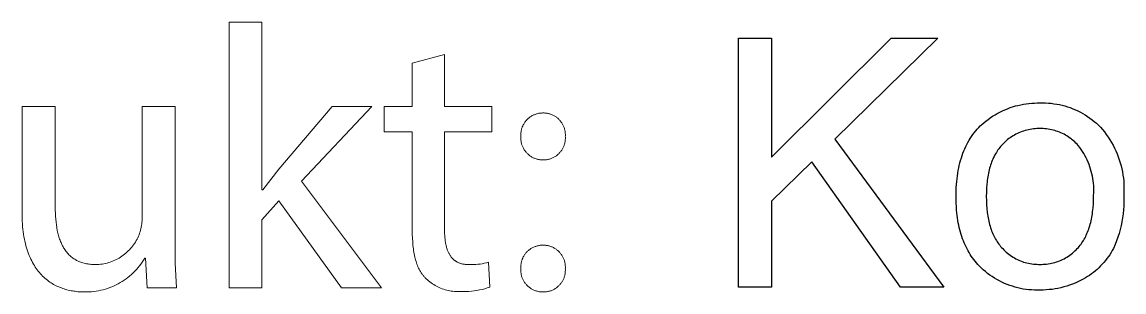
# Model space of a CAD drawing. Header units: millimetres. Extents: x -582 to 3448, y -204 to 2611.
# Drawn here: x 2042.3 to 2160.9, y -27.3 to 1.8 of the extents above; entities that cross this region are included whole.
import ezdxf

# ---------------------------------------------------------------- set-up
doc = ezdxf.new("R2010")
doc.units = ezdxf.units.MM
doc.header["$MEASUREMENT"] = 0
doc.layers.add('Domyslna', color=7, linetype='Continuous', true_color=0x000000)
doc.layers.add('Domyślny', color=7, linetype='Continuous', true_color=0x000000)

msp = doc.modelspace()

# ---------------------------------------------------------------- linework, layer by layer
at = {"layer": 'Domyslna'}
for p, q in [((2119.44, -26.79), (2119.44, 0.05)), ((2119.44, 0.05), (2123.02, 0.05)), ((2123.02, 0.05), (2123.02, -12.8)), ((2123.02, -12.8), (2135.87, 0.05)), ((2140.91, 0.05), (2129.82, -10.84)), ((2135.87, 0.05), (2140.91, 0.05)), ((2149.83, -7.13), (2150.12, -7.07)), ((2150.12, -7.07), (2150.41, -7.03)), ((2150.41, -7.03), (2150.71, -6.99)), ((2150.71, -6.99), (2151.01, -6.96)), ((2151.01, -6.96), (2151.31, -6.95)), ((2151.31, -6.95), (2151.61, -6.94)), ((2151.61, -6.94), (2151.91, -6.94)), ((2151.91, -6.94), (2152.21, -6.94)), ((2152.21, -6.94), (2152.51, -6.94)), ((2152.51, -6.94), (2152.81, -6.96)), ((2152.81, -6.96), (2153.11, -6.98)), ((2153.11, -6.98), (2153.4, -7.02)), ((2153.4, -7.02), (2153.7, -7.07)), ((2153.7, -7.07), (2153.99, -7.12)), ((2146.8, -8.37), (2147.06, -8.21)), ((2147.06, -8.21), (2147.31, -8.07)), ((2147.31, -8.07), (2147.58, -7.92)), ((2147.58, -7.92), (2147.85, -7.79)), ((2147.85, -7.79), (2148.12, -7.67)), ((2148.12, -7.67), (2148.4, -7.56)), ((2148.4, -7.56), (2148.68, -7.45)), ((2148.68, -7.45), (2148.96, -7.36)), ((2148.96, -7.36), (2149.25, -7.27)), ((2149.25, -7.27), (2149.53, -7.2)), ((2149.53, -7.2), (2149.83, -7.13)), ((2153.99, -7.12), (2154.29, -7.19)), ((2154.29, -7.19), (2154.58, -7.27)), ((2154.58, -7.27), (2154.86, -7.35)), ((2154.86, -7.35), (2155.15, -7.45)), ((2155.15, -7.45), (2155.43, -7.56)), ((2155.43, -7.56), (2155.71, -7.68)), ((2155.71, -7.68), (2155.98, -7.8)), ((2155.98, -7.8), (2156.25, -7.94)), ((2156.25, -7.94), (2156.51, -8.08)), ((2156.51, -8.08), (2156.77, -8.24)), ((2156.77, -8.24), (2157.02, -8.4)), ((2145.31, -9.6), (2145.48, -9.42)), ((2145.48, -9.42), (2145.66, -9.25)), ((2145.66, -9.25), (2145.84, -9.09)), ((2145.84, -9.09), (2146.07, -8.9)), ((2146.07, -8.9), (2146.31, -8.71)), ((2146.31, -8.71), (2146.55, -8.54)), ((2146.55, -8.54), (2146.8, -8.37)), ((2157.02, -8.4), (2157.27, -8.57)), ((2157.27, -8.57), (2157.51, -8.75)), ((2157.51, -8.75), (2157.74, -8.94)), ((2157.74, -8.94), (2157.97, -9.13)), ((2157.97, -9.13), (2158.19, -9.34)), ((2158.19, -9.34), (2158.4, -9.55)), ((2144.4, -10.76), (2144.54, -10.55)), ((2144.54, -10.55), (2144.68, -10.35)), ((2144.68, -10.35), (2144.83, -10.15)), ((2144.83, -10.15), (2144.99, -9.96)), ((2144.99, -9.96), (2145.15, -9.78)), ((2145.15, -9.78), (2145.31, -9.6)), ((2148.85, -10.59), (2148.7, -10.69)), ((2149, -10.49), (2148.85, -10.59)), ((2149.15, -10.4), (2149, -10.49)), ((2149.31, -10.31), (2149.15, -10.4)), ((2149.47, -10.23), (2149.31, -10.31)), ((2149.63, -10.16), (2149.47, -10.23)), ((2149.8, -10.09), (2149.63, -10.16)), ((2149.97, -10.02), (2149.8, -10.09)), ((2150.14, -9.97), (2149.97, -10.02)), ((2150.31, -9.91), (2150.14, -9.97)), ((2150.48, -9.87), (2150.31, -9.91)), ((2150.66, -9.83), (2150.48, -9.87)), ((2150.83, -9.79), (2150.66, -9.83)), ((2151.01, -9.76), (2150.83, -9.79)), ((2151.19, -9.74), (2151.01, -9.76)), ((2151.37, -9.72), (2151.19, -9.74)), ((2151.55, -9.71), (2151.37, -9.72)), ((2151.73, -9.71), (2151.55, -9.71)), ((2151.91, -9.71), (2151.73, -9.71)), ((2152.08, -9.71), (2151.91, -9.71)), ((2152.26, -9.71), (2152.08, -9.71)), ((2152.44, -9.72), (2152.26, -9.71)), ((2152.62, -9.74), (2152.44, -9.72)), ((2152.8, -9.77), (2152.62, -9.74)), ((2152.97, -9.8), (2152.8, -9.77)), ((2153.15, -9.83), (2152.97, -9.8)), ((2153.32, -9.87), (2153.15, -9.83)), ((2153.49, -9.92), (2153.32, -9.87)), ((2153.66, -9.97), (2153.49, -9.92)), ((2153.83, -10.03), (2153.66, -9.97)), ((2154, -10.1), (2153.83, -10.03)), ((2154.16, -10.16), (2154, -10.1)), ((2154.33, -10.24), (2154.16, -10.16)), ((2154.49, -10.32), (2154.33, -10.24)), ((2154.64, -10.41), (2154.49, -10.32)), ((2154.8, -10.5), (2154.64, -10.41)), ((2154.95, -10.59), (2154.8, -10.5)), ((2155.09, -10.7), (2154.95, -10.59)), ((2158.4, -9.55), (2158.62, -9.81)), ((2158.62, -9.81), (2158.84, -10.07)), ((2158.84, -10.07), (2159.04, -10.34)), ((2159.04, -10.34), (2159.24, -10.62)), ((2159.24, -10.62), (2159.43, -10.91)), ((2129.82, -10.84), (2141.57, -26.79)), ((2143.81, -11.88), (2143.92, -11.64)), ((2143.92, -11.64), (2144.03, -11.41)), ((2144.03, -11.41), (2144.15, -11.19)), ((2144.15, -11.19), (2144.27, -10.97)), ((2144.27, -10.97), (2144.4, -10.76)), ((2147.57, -11.76), (2147.47, -11.88)), ((2147.66, -11.64), (2147.57, -11.76)), ((2147.76, -11.53), (2147.66, -11.64)), ((2147.89, -11.39), (2147.76, -11.53)), ((2148.01, -11.26), (2147.89, -11.39)), ((2148.14, -11.14), (2148.01, -11.26)), ((2148.27, -11.02), (2148.14, -11.14)), ((2148.41, -10.9), (2148.27, -11.02)), ((2148.55, -10.79), (2148.41, -10.9)), ((2148.7, -10.69), (2148.55, -10.79)), ((2155.24, -10.8), (2155.09, -10.7)), ((2155.38, -10.91), (2155.24, -10.8)), ((2155.51, -11.03), (2155.38, -10.91)), ((2155.65, -11.15), (2155.51, -11.03)), ((2155.77, -11.27), (2155.65, -11.15)), ((2155.9, -11.4), (2155.77, -11.27)), ((2156.02, -11.53), (2155.9, -11.4)), ((2156.18, -11.74), (2156.02, -11.53)), ((2156.33, -11.96), (2156.18, -11.74)), ((2159.43, -10.91), (2159.6, -11.2)), ((2159.6, -11.2), (2159.77, -11.5)), ((2159.77, -11.5), (2159.92, -11.8)), ((2159.92, -11.8), (2160.07, -12.11)), ((2143.36, -13.13), (2143.44, -12.87)), ((2143.44, -12.87), (2143.52, -12.61)), ((2143.52, -12.61), (2143.61, -12.36)), ((2143.61, -12.36), (2143.71, -12.12)), ((2143.71, -12.12), (2143.81, -11.88)), ((2146.83, -13), (2146.76, -13.15)), ((2146.9, -12.84), (2146.83, -13)), ((2146.97, -12.7), (2146.9, -12.84)), ((2147.05, -12.55), (2146.97, -12.7)), ((2147.12, -12.41), (2147.05, -12.55)), ((2147.21, -12.27), (2147.12, -12.41)), ((2147.29, -12.14), (2147.21, -12.27)), ((2147.38, -12.01), (2147.29, -12.14)), ((2147.47, -11.88), (2147.38, -12.01)), ((2156.47, -12.17), (2156.33, -11.96)), ((2156.61, -12.4), (2156.47, -12.17)), ((2156.74, -12.62), (2156.61, -12.4)), ((2156.86, -12.86), (2156.74, -12.62)), ((2156.97, -13.09), (2156.86, -12.86)), ((2160.07, -12.11), (2160.2, -12.42)), ((2160.2, -12.42), (2160.33, -12.74)), ((2160.33, -12.74), (2160.44, -13.06)), ((2127.34, -13.28), (2123.02, -17.52)), ((2136.89, -26.79), (2127.34, -13.28)), ((2143.05, -14.52), (2143.1, -14.23)), ((2143.1, -14.23), (2143.16, -13.95)), ((2143.16, -13.95), (2143.22, -13.67)), ((2143.22, -13.67), (2143.29, -13.4)), ((2143.29, -13.4), (2143.36, -13.13)), ((2146.44, -14.16), (2146.39, -14.34)), ((2146.48, -13.98), (2146.44, -14.16)), ((2146.53, -13.81), (2146.48, -13.98)), ((2146.58, -13.64), (2146.53, -13.81)), ((2146.64, -13.47), (2146.58, -13.64)), ((2146.7, -13.31), (2146.64, -13.47)), ((2146.76, -13.15), (2146.7, -13.31)), ((2157.08, -13.33), (2156.97, -13.09)), ((2157.18, -13.57), (2157.08, -13.33)), ((2157.27, -13.82), (2157.18, -13.57)), ((2157.35, -14.07), (2157.27, -13.82)), ((2157.42, -14.32), (2157.35, -14.07)), ((2160.44, -13.06), (2160.54, -13.39)), ((2160.54, -13.39), (2160.63, -13.72)), ((2160.63, -13.72), (2160.71, -14.05)), ((2160.71, -14.05), (2160.78, -14.38)), ((2142.94, -15.42), (2142.97, -15.12)), ((2142.97, -15.12), (2143.01, -14.82)), ((2143.01, -14.82), (2143.05, -14.52)), ((2146.22, -15.3), (2146.2, -15.5)), ((2146.25, -15.1), (2146.22, -15.3)), ((2146.28, -14.9), (2146.25, -15.1)), ((2146.31, -14.71), (2146.28, -14.9)), ((2146.35, -14.52), (2146.31, -14.71)), ((2146.39, -14.34), (2146.35, -14.52)), ((2157.48, -14.57), (2157.42, -14.32)), ((2157.54, -14.83), (2157.48, -14.57)), ((2157.59, -15.09), (2157.54, -14.83)), ((2157.63, -15.34), (2157.59, -15.09)), ((2157.66, -15.6), (2157.63, -15.34)), ((2160.78, -14.38), (2160.83, -14.72)), ((2160.83, -14.72), (2160.88, -15.06)), ((2160.88, -15.06), (2160.91, -15.39)), ((2160.91, -15.39), (2160.93, -15.73)), ((2142.87, -16.7), (2142.88, -16.37)), ((2142.88, -16.37), (2142.89, -16.05)), ((2142.89, -16.05), (2142.91, -15.73)), ((2142.91, -15.73), (2142.94, -15.42)), ((2146.13, -16.57), (2146.12, -17.02)), ((2146.15, -16.13), (2146.13, -16.57)), ((2146.18, -15.71), (2146.15, -16.13)), ((2146.2, -15.5), (2146.18, -15.71)), ((2157.68, -15.87), (2157.66, -15.6)), ((2157.69, -16.13), (2157.68, -15.87)), ((2157.69, -16.39), (2157.69, -16.13)), ((2157.69, -16.65), (2157.69, -16.39)), ((2160.94, -16.42), (2160.92, -16.76)), ((2160.93, -15.73), (2160.94, -16.07)), ((2160.94, -16.07), (2160.94, -16.42)), ((2123.02, -17.52), (2123.02, -26.79)), ((2142.87, -17.03), (2142.87, -16.7)), ((2142.88, -17.63), (2142.87, -17.03)), ((2142.91, -18.21), (2142.88, -17.63)), ((2146.12, -17.02), (2146.13, -17.47)), ((2146.13, -17.47), (2146.15, -17.91)), ((2157.65, -17.82), (2157.66, -17.37)), ((2157.66, -17.37), (2157.67, -16.91)), ((2157.67, -16.91), (2157.69, -16.65)), ((2160.92, -16.76), (2160.94, -17.19)), ((2160.94, -17.62), (2160.92, -18.05)), ((2160.94, -17.19), (2160.94, -17.62)), ((2142.93, -18.5), (2142.91, -18.21)), ((2142.95, -18.78), (2142.93, -18.5)), ((2142.99, -19.06), (2142.95, -18.78)), ((2146.15, -17.91), (2146.18, -18.33)), ((2146.18, -18.33), (2146.22, -18.74)), ((2146.22, -18.74), (2146.25, -18.94)), ((2146.25, -18.94), (2146.28, -19.13)), ((2157.51, -19.08), (2157.54, -18.88)), ((2157.54, -18.88), (2157.57, -18.67)), ((2157.57, -18.67), (2157.61, -18.26)), ((2157.61, -18.26), (2157.65, -17.82)), ((2160.85, -18.9), (2160.79, -19.33)), ((2160.89, -18.47), (2160.85, -18.9)), ((2160.92, -18.05), (2160.89, -18.47)), ((2143.02, -19.33), (2142.99, -19.06)), ((2143.06, -19.6), (2143.02, -19.33)), ((2143.11, -19.86), (2143.06, -19.6)), ((2143.16, -20.12), (2143.11, -19.86)), ((2143.22, -20.37), (2143.16, -20.12)), ((2146.28, -19.13), (2146.31, -19.33)), ((2146.31, -19.33), (2146.35, -19.51)), ((2146.35, -19.51), (2146.39, -19.7)), ((2146.39, -19.7), (2146.44, -19.88)), ((2146.44, -19.88), (2146.48, -20.06)), ((2146.48, -20.06), (2146.53, -20.23)), ((2157.26, -20.19), (2157.31, -20.02)), ((2157.31, -20.02), (2157.36, -19.84)), ((2157.36, -19.84), (2157.4, -19.65)), ((2157.4, -19.65), (2157.44, -19.46)), ((2157.44, -19.46), (2157.48, -19.27)), ((2157.48, -19.27), (2157.51, -19.08)), ((2160.71, -19.75), (2160.63, -20.17)), ((2160.79, -19.33), (2160.71, -19.75)), ((2143.28, -20.62), (2143.22, -20.37)), ((2143.34, -20.87), (2143.28, -20.62)), ((2143.41, -21.11), (2143.34, -20.87)), ((2143.49, -21.34), (2143.41, -21.11)), ((2143.57, -21.58), (2143.49, -21.34)), ((2146.53, -20.23), (2146.58, -20.4)), ((2146.58, -20.4), (2146.64, -20.57)), ((2146.64, -20.57), (2146.7, -20.73)), ((2146.7, -20.73), (2146.76, -20.89)), ((2146.76, -20.89), (2146.83, -21.05)), ((2146.83, -21.05), (2146.9, -21.2)), ((2146.9, -21.2), (2146.97, -21.35)), ((2146.97, -21.35), (2147.05, -21.49)), ((2156.75, -21.47), (2156.82, -21.33)), ((2156.82, -21.33), (2156.89, -21.18)), ((2156.89, -21.18), (2156.96, -21.02)), ((2156.96, -21.02), (2157.03, -20.86)), ((2157.03, -20.86), (2157.09, -20.7)), ((2157.09, -20.7), (2157.15, -20.54)), ((2157.15, -20.54), (2157.21, -20.37)), ((2157.21, -20.37), (2157.26, -20.19)), ((2160.41, -21.01), (2160.28, -21.42)), ((2160.52, -20.59), (2160.41, -21.01)), ((2160.63, -20.17), (2160.52, -20.59)), ((2143.66, -21.8), (2143.57, -21.58)), ((2143.75, -22.03), (2143.66, -21.8)), ((2143.84, -22.24), (2143.75, -22.03)), ((2143.94, -22.46), (2143.84, -22.24)), ((2144.05, -22.67), (2143.94, -22.46)), ((2147.05, -21.49), (2147.12, -21.63)), ((2147.12, -21.63), (2147.21, -21.77)), ((2147.21, -21.77), (2147.29, -21.91)), ((2147.29, -21.91), (2147.38, -22.04)), ((2147.38, -22.04), (2147.47, -22.16)), ((2147.47, -22.16), (2147.57, -22.29)), ((2147.57, -22.29), (2147.66, -22.41)), ((2147.66, -22.41), (2147.76, -22.52)), ((2147.76, -22.52), (2147.89, -22.65)), ((2155.91, -22.65), (2156.03, -22.51)), ((2156.03, -22.51), (2156.13, -22.4)), ((2156.13, -22.4), (2156.23, -22.28)), ((2156.23, -22.28), (2156.32, -22.15)), ((2156.32, -22.15), (2156.41, -22.02)), ((2156.41, -22.02), (2156.5, -21.89)), ((2156.5, -21.89), (2156.59, -21.76)), ((2156.59, -21.76), (2156.67, -21.62)), ((2156.67, -21.62), (2156.75, -21.47)), ((2159.98, -22.22), (2159.81, -22.62)), ((2160.14, -21.82), (2159.98, -22.22)), ((2160.28, -21.42), (2160.14, -21.82)), ((2144.16, -22.87), (2144.05, -22.67)), ((2144.27, -23.07), (2144.16, -22.87)), ((2144.39, -23.27), (2144.27, -23.07)), ((2144.51, -23.46), (2144.39, -23.27)), ((2144.64, -23.65), (2144.51, -23.46)), ((2144.78, -23.83), (2144.64, -23.65)), ((2147.89, -22.65), (2148.01, -22.78)), ((2148.01, -22.78), (2148.14, -22.91)), ((2148.14, -22.91), (2148.27, -23.03)), ((2148.27, -23.03), (2148.41, -23.15)), ((2148.41, -23.15), (2148.55, -23.26)), ((2148.55, -23.26), (2148.7, -23.36)), ((2148.7, -23.36), (2148.84, -23.47)), ((2148.84, -23.47), (2149, -23.56)), ((2149, -23.56), (2149.15, -23.65)), ((2149.15, -23.65), (2149.31, -23.74)), ((2154.49, -23.73), (2154.65, -23.65)), ((2154.65, -23.65), (2154.8, -23.56)), ((2154.8, -23.56), (2154.96, -23.46)), ((2154.96, -23.46), (2155.1, -23.36)), ((2155.1, -23.36), (2155.25, -23.25)), ((2155.25, -23.25), (2155.39, -23.14)), ((2155.39, -23.14), (2155.52, -23.02)), ((2155.52, -23.02), (2155.65, -22.9)), ((2155.65, -22.9), (2155.78, -22.78)), ((2155.78, -22.78), (2155.91, -22.65)), ((2159.27, -23.51), (2159.11, -23.72)), ((2159.41, -23.3), (2159.27, -23.51)), ((2159.55, -23.07), (2159.41, -23.3)), ((2159.68, -22.85), (2159.55, -23.07)), ((2159.81, -22.62), (2159.68, -22.85)), ((2144.92, -24.01), (2144.78, -23.83)), ((2145.06, -24.18), (2144.92, -24.01)), ((2145.21, -24.35), (2145.06, -24.18)), ((2145.36, -24.52), (2145.21, -24.35)), ((2145.58, -24.73), (2145.36, -24.52)), ((2145.8, -24.93), (2145.58, -24.73)), ((2149.31, -23.74), (2149.47, -23.82)), ((2149.47, -23.82), (2149.63, -23.9)), ((2149.63, -23.9), (2149.8, -23.97)), ((2149.8, -23.97), (2149.97, -24.03)), ((2149.97, -24.03), (2150.14, -24.09)), ((2150.14, -24.09), (2150.31, -24.14)), ((2150.31, -24.14), (2150.48, -24.19)), ((2150.48, -24.19), (2150.66, -24.23)), ((2150.66, -24.23), (2150.83, -24.26)), ((2150.83, -24.26), (2151.01, -24.29)), ((2151.01, -24.29), (2151.19, -24.32)), ((2151.19, -24.32), (2151.37, -24.33)), ((2151.37, -24.33), (2151.55, -24.34)), ((2151.55, -24.34), (2151.73, -24.35)), ((2151.73, -24.35), (2151.91, -24.35)), ((2151.91, -24.35), (2152.08, -24.35)), ((2152.08, -24.35), (2152.26, -24.34)), ((2152.26, -24.34), (2152.44, -24.33)), ((2152.44, -24.33), (2152.62, -24.32)), ((2152.62, -24.32), (2152.8, -24.29)), ((2152.8, -24.29), (2152.98, -24.26)), ((2152.98, -24.26), (2153.15, -24.23)), ((2153.15, -24.23), (2153.33, -24.19)), ((2153.33, -24.19), (2153.5, -24.14)), ((2153.5, -24.14), (2153.67, -24.08)), ((2153.67, -24.08), (2153.84, -24.03)), ((2153.84, -24.03), (2154.01, -23.96)), ((2154.01, -23.96), (2154.17, -23.89)), ((2154.17, -23.89), (2154.33, -23.82)), ((2154.33, -23.82), (2154.49, -23.73)), ((2158.06, -24.88), (2157.86, -25.05)), ((2158.25, -24.7), (2158.06, -24.88)), ((2158.43, -24.52), (2158.25, -24.7)), ((2158.61, -24.33), (2158.43, -24.52)), ((2158.79, -24.13), (2158.61, -24.33)), ((2158.95, -23.93), (2158.79, -24.13)), ((2159.11, -23.72), (2158.95, -23.93)), ((2146.03, -25.13), (2145.8, -24.93)), ((2146.26, -25.32), (2146.03, -25.13)), ((2146.51, -25.5), (2146.26, -25.32)), ((2146.75, -25.67), (2146.51, -25.5)), ((2147.01, -25.83), (2146.75, -25.67)), ((2147.27, -25.99), (2147.01, -25.83)), ((2147.53, -26.13), (2147.27, -25.99)), ((2156.27, -26.09), (2155.98, -26.23)), ((2156.56, -25.93), (2156.27, -26.09)), ((2156.79, -25.81), (2156.56, -25.93)), ((2157.01, -25.67), (2156.79, -25.81)), ((2157.23, -25.53), (2157.01, -25.67)), ((2157.44, -25.37), (2157.23, -25.53)), ((2157.65, -25.22), (2157.44, -25.37)), ((2157.86, -25.05), (2157.65, -25.22)), ((2123.02, -26.79), (2119.44, -26.79)), ((2141.57, -26.79), (2136.89, -26.79)), ((2147.8, -26.27), (2147.53, -26.13)), ((2148.08, -26.39), (2147.8, -26.27)), ((2148.36, -26.51), (2148.08, -26.39)), ((2148.64, -26.62), (2148.36, -26.51)), ((2148.93, -26.71), (2148.64, -26.62)), ((2149.22, -26.8), (2148.93, -26.71)), ((2149.51, -26.88), (2149.22, -26.8)), ((2149.8, -26.94), (2149.51, -26.88)), ((2150.1, -27), (2149.8, -26.94)), ((2150.4, -27.04), (2150.1, -27)), ((2150.7, -27.08), (2150.4, -27.04)), ((2151, -27.1), (2150.7, -27.08)), ((2151.3, -27.12), (2151, -27.1)), ((2151.6, -27.12), (2151.3, -27.12)), ((2151.91, -27.11), (2151.6, -27.12)), ((2152.23, -27.11), (2151.91, -27.11)), ((2152.55, -27.1), (2152.23, -27.11)), ((2152.88, -27.07), (2152.55, -27.1)), ((2153.2, -27.04), (2152.88, -27.07)), ((2153.52, -26.99), (2153.2, -27.04)), ((2153.84, -26.93), (2153.52, -26.99)), ((2154.15, -26.86), (2153.84, -26.93)), ((2154.47, -26.78), (2154.15, -26.86)), ((2154.78, -26.69), (2154.47, -26.78)), ((2155.08, -26.59), (2154.78, -26.69)), ((2155.39, -26.48), (2155.08, -26.59)), ((2155.69, -26.36), (2155.39, -26.48)), ((2155.98, -26.23), (2155.69, -26.36))]:
    msp.add_line(p, q, dxfattribs=at)
at = {"layer": 'Domyślny', "color": 18, "lineweight": 15, "true_color": 0x000000}
for p, q in [((2064.64, -26.87), (2064.64, 1.78)), ((2064.64, 1.78), (2068.16, 1.78)), ((2068.16, 1.78), (2068.16, -16.31)), ((2084.34, -2.66), (2087.82, -1.73)), ((2087.82, -1.73), (2087.82, -7.34)), ((2084.34, -7.34), (2084.34, -2.66)), ((2042.33, -18.77), (2042.33, -7.34)), ((2042.33, -7.34), (2045.9, -7.34)), ((2045.9, -7.34), (2045.9, -18.15)), ((2055.26, -19.32), (2055.26, -7.34)), ((2055.26, -7.34), (2058.8, -7.34)), ((2058.8, -7.34), (2058.8, -21.55)), ((2069.97, -14.08), (2075.7, -7.34)), ((2079.98, -7.34), (2072.43, -15.37)), ((2075.7, -7.34), (2079.98, -7.34)), ((2081.32, -10.04), (2081.32, -7.34)), ((2081.32, -7.34), (2084.34, -7.34)), ((2087.82, -7.34), (2092.9, -7.34)), ((2092.9, -7.34), (2092.9, -10.04)), ((2097.25, -8.31), (2097.33, -8.27)), ((2097.33, -8.27), (2097.4, -8.24)), ((2097.4, -8.24), (2097.48, -8.21)), ((2097.48, -8.21), (2097.55, -8.17)), ((2097.55, -8.17), (2097.63, -8.15)), ((2097.63, -8.15), (2097.71, -8.12)), ((2097.71, -8.12), (2097.79, -8.1)), ((2097.79, -8.1), (2097.87, -8.08)), ((2097.87, -8.08), (2097.95, -8.06)), ((2097.95, -8.06), (2098.03, -8.05)), ((2098.03, -8.05), (2098.11, -8.04)), ((2098.11, -8.04), (2098.19, -8.03)), ((2098.19, -8.03), (2098.27, -8.03)), ((2098.27, -8.03), (2098.35, -8.02)), ((2098.35, -8.02), (2098.44, -8.02)), ((2098.44, -8.02), (2098.52, -8.02)), ((2098.52, -8.02), (2098.6, -8.03)), ((2098.6, -8.03), (2098.68, -8.03)), ((2098.68, -8.03), (2098.76, -8.04)), ((2098.76, -8.04), (2098.84, -8.06)), ((2098.84, -8.06), (2098.92, -8.07)), ((2098.92, -8.07), (2099, -8.09)), ((2099, -8.09), (2099.08, -8.11)), ((2099.08, -8.11), (2099.16, -8.13)), ((2099.16, -8.13), (2099.23, -8.16)), ((2099.23, -8.16), (2099.31, -8.19)), ((2099.31, -8.19), (2099.38, -8.22)), ((2099.38, -8.22), (2099.46, -8.25)), ((2099.46, -8.25), (2099.53, -8.29)), ((2099.53, -8.29), (2099.6, -8.32)), ((2096.18, -9.51), (2096.22, -9.44)), ((2096.22, -9.44), (2096.25, -9.36)), ((2096.25, -9.36), (2096.29, -9.29)), ((2096.29, -9.29), (2096.33, -9.22)), ((2096.33, -9.22), (2096.37, -9.15)), ((2096.37, -9.15), (2096.41, -9.08)), ((2096.41, -9.08), (2096.46, -9.01)), ((2096.46, -9.01), (2096.51, -8.95)), ((2096.51, -8.95), (2096.56, -8.88)), ((2096.56, -8.88), (2096.61, -8.82)), ((2096.61, -8.82), (2096.67, -8.76)), ((2096.67, -8.76), (2096.73, -8.7)), ((2096.73, -8.7), (2096.79, -8.64)), ((2096.79, -8.64), (2096.85, -8.59)), ((2096.85, -8.59), (2096.91, -8.54)), ((2096.91, -8.54), (2096.98, -8.49)), ((2096.98, -8.49), (2097.04, -8.44)), ((2097.04, -8.44), (2097.11, -8.39)), ((2097.11, -8.39), (2097.18, -8.35)), ((2097.18, -8.35), (2097.25, -8.31)), ((2099.6, -8.32), (2099.67, -8.37)), ((2099.67, -8.37), (2099.74, -8.41)), ((2099.74, -8.41), (2099.81, -8.45)), ((2099.81, -8.45), (2099.87, -8.5)), ((2099.87, -8.5), (2099.94, -8.55)), ((2099.94, -8.55), (2100, -8.6)), ((2100, -8.6), (2100.06, -8.66)), ((2100.06, -8.66), (2100.12, -8.72)), ((2100.12, -8.72), (2100.18, -8.77)), ((2100.18, -8.77), (2100.23, -8.83)), ((2100.23, -8.83), (2100.28, -8.9)), ((2100.28, -8.9), (2100.33, -8.96)), ((2100.33, -8.96), (2100.38, -9.03)), ((2100.38, -9.03), (2100.43, -9.09)), ((2100.43, -9.09), (2100.47, -9.16)), ((2100.47, -9.16), (2100.51, -9.23)), ((2100.51, -9.23), (2100.55, -9.3)), ((2100.55, -9.3), (2100.59, -9.38)), ((2100.59, -9.38), (2100.62, -9.45)), ((2100.62, -9.45), (2100.65, -9.52)), ((2084.34, -10.04), (2081.32, -10.04)), ((2084.34, -20.7), (2084.34, -10.04)), ((2092.9, -10.04), (2087.82, -10.04)), ((2087.82, -10.04), (2087.82, -20.58)), ((2096.01, -10.4), (2096.02, -10.31)), ((2096.02, -10.48), (2096.01, -10.4)), ((2096.02, -10.23), (2096.03, -10.15)), ((2096.02, -10.31), (2096.02, -10.23)), ((2096.02, -10.56), (2096.02, -10.48)), ((2096.02, -10.64), (2096.02, -10.56)), ((2096.02, -10.72), (2096.02, -10.64)), ((2096.03, -10.15), (2096.04, -10.07)), ((2096.04, -10.07), (2096.05, -9.99)), ((2096.05, -9.99), (2096.07, -9.91)), ((2096.07, -9.91), (2096.08, -9.83)), ((2096.08, -9.83), (2096.1, -9.75)), ((2096.1, -9.75), (2096.13, -9.67)), ((2096.13, -9.67), (2096.16, -9.59)), ((2096.16, -9.59), (2096.18, -9.51)), ((2100.65, -9.52), (2100.68, -9.6)), ((2100.68, -9.6), (2100.71, -9.68)), ((2100.71, -9.68), (2100.73, -9.76)), ((2100.73, -9.76), (2100.75, -9.83)), ((2100.75, -9.83), (2100.77, -9.91)), ((2100.77, -9.91), (2100.78, -9.99)), ((2100.78, -9.99), (2100.8, -10.07)), ((2100.8, -10.07), (2100.8, -10.15)), ((2100.8, -10.15), (2100.81, -10.23)), ((2100.81, -10.23), (2100.82, -10.32)), ((2100.82, -10.48), (2100.81, -10.56)), ((2100.81, -10.56), (2100.82, -10.64)), ((2100.82, -10.32), (2100.82, -10.4)), ((2100.82, -10.4), (2100.82, -10.48)), ((2100.82, -10.64), (2100.82, -10.72)), ((2096.02, -10.81), (2096.02, -10.72)), ((2096.02, -10.89), (2096.02, -10.81)), ((2096.03, -10.97), (2096.02, -10.89)), ((2096.04, -11.05), (2096.03, -10.97)), ((2096.05, -11.14), (2096.04, -11.05)), ((2096.07, -11.22), (2096.05, -11.14)), ((2096.09, -11.3), (2096.07, -11.22)), ((2096.11, -11.38), (2096.09, -11.3)), ((2096.14, -11.46), (2096.11, -11.38)), ((2096.16, -11.53), (2096.14, -11.46)), ((2096.19, -11.61), (2096.16, -11.53)), ((2096.23, -11.69), (2096.19, -11.61)), ((2096.26, -11.76), (2096.23, -11.69)), ((2096.3, -11.83), (2096.26, -11.76)), ((2096.34, -11.91), (2096.3, -11.83)), ((2100.54, -11.83), (2100.5, -11.9)), ((2100.58, -11.75), (2100.54, -11.83)), ((2100.62, -11.68), (2100.58, -11.75)), ((2100.65, -11.6), (2100.62, -11.68)), ((2100.68, -11.53), (2100.65, -11.6)), ((2100.7, -11.45), (2100.68, -11.53)), ((2100.73, -11.37), (2100.7, -11.45)), ((2100.75, -11.29), (2100.73, -11.37)), ((2100.77, -11.21), (2100.75, -11.29)), ((2100.78, -11.13), (2100.77, -11.21)), ((2100.79, -11.05), (2100.78, -11.13)), ((2100.8, -10.97), (2100.79, -11.05)), ((2100.81, -10.89), (2100.8, -10.97)), ((2100.82, -10.81), (2100.81, -10.89)), ((2100.82, -10.72), (2100.82, -10.81)), ((2096.38, -11.98), (2096.34, -11.91)), ((2096.43, -12.05), (2096.38, -11.98)), ((2096.48, -12.11), (2096.43, -12.05)), ((2096.53, -12.18), (2096.48, -12.11)), ((2096.58, -12.24), (2096.53, -12.18)), ((2096.63, -12.31), (2096.58, -12.24)), ((2096.69, -12.37), (2096.63, -12.31)), ((2096.75, -12.42), (2096.69, -12.37)), ((2096.81, -12.48), (2096.75, -12.42)), ((2096.87, -12.53), (2096.81, -12.48)), ((2096.94, -12.59), (2096.87, -12.53)), ((2097, -12.63), (2096.94, -12.59)), ((2097.07, -12.68), (2097, -12.63)), ((2097.14, -12.73), (2097.07, -12.68)), ((2097.21, -12.77), (2097.14, -12.73)), ((2097.28, -12.81), (2097.21, -12.77)), ((2097.36, -12.85), (2097.28, -12.81)), ((2097.43, -12.88), (2097.36, -12.85)), ((2097.51, -12.91), (2097.43, -12.88)), ((2097.59, -12.94), (2097.51, -12.91)), ((2097.66, -12.97), (2097.59, -12.94)), ((2097.74, -12.99), (2097.66, -12.97)), ((2097.82, -13.01), (2097.74, -12.99)), ((2097.9, -13.03), (2097.82, -13.01)), ((2097.98, -13.05), (2097.9, -13.03)), ((2098.88, -13.04), (2098.8, -13.06)), ((2098.97, -13.03), (2098.88, -13.04)), ((2099.04, -13.01), (2098.97, -13.03)), ((2099.12, -12.99), (2099.04, -13.01)), ((2099.2, -12.96), (2099.12, -12.99)), ((2099.28, -12.94), (2099.2, -12.96)), ((2099.36, -12.91), (2099.28, -12.94)), ((2099.43, -12.87), (2099.36, -12.91)), ((2099.5, -12.84), (2099.43, -12.87)), ((2099.58, -12.8), (2099.5, -12.84)), ((2099.65, -12.76), (2099.58, -12.8)), ((2099.72, -12.72), (2099.65, -12.76)), ((2099.79, -12.67), (2099.72, -12.72)), ((2099.85, -12.63), (2099.79, -12.67)), ((2099.92, -12.58), (2099.85, -12.63)), ((2099.98, -12.52), (2099.92, -12.58)), ((2100.04, -12.47), (2099.98, -12.52)), ((2100.1, -12.41), (2100.04, -12.47)), ((2100.16, -12.36), (2100.1, -12.41)), ((2100.22, -12.3), (2100.16, -12.36)), ((2100.27, -12.23), (2100.22, -12.3)), ((2100.32, -12.17), (2100.27, -12.23)), ((2100.37, -12.1), (2100.32, -12.17)), ((2100.42, -12.04), (2100.37, -12.1)), ((2100.46, -11.97), (2100.42, -12.04)), ((2100.5, -11.9), (2100.46, -11.97)), ((2068.24, -16.31), (2069.97, -14.08)), ((2098.07, -13.06), (2097.98, -13.05)), ((2098.15, -13.07), (2098.07, -13.06)), ((2098.23, -13.08), (2098.15, -13.07)), ((2098.31, -13.08), (2098.23, -13.08)), ((2098.4, -13.08), (2098.31, -13.08)), ((2098.48, -13.08), (2098.4, -13.08)), ((2098.56, -13.08), (2098.48, -13.08)), ((2098.64, -13.08), (2098.56, -13.08)), ((2098.72, -13.07), (2098.64, -13.08)), ((2098.8, -13.06), (2098.72, -13.07)), ((2072.43, -15.37), (2081.03, -26.87)), ((2068.16, -16.31), (2068.24, -16.31)), ((2069.97, -17.51), (2068.16, -19.53)), ((2076.71, -26.87), (2069.97, -17.51)), ((2042.34, -19.4), (2042.33, -18.77)), ((2045.9, -18.15), (2045.91, -18.5)), ((2045.91, -18.5), (2045.92, -18.83)), ((2045.92, -18.83), (2045.93, -19.16)), ((2042.36, -19.7), (2042.34, -19.4)), ((2042.37, -19.99), (2042.36, -19.7)), ((2042.4, -20.28), (2042.37, -19.99)), ((2045.93, -19.16), (2045.96, -19.48)), ((2045.96, -19.48), (2045.99, -19.8)), ((2045.99, -19.8), (2046.03, -20.1)), ((2046.03, -20.1), (2046.07, -20.4)), ((2055.19, -20.16), (2055.22, -20)), ((2055.22, -20), (2055.23, -19.83)), ((2055.23, -19.83), (2055.25, -19.66)), ((2055.25, -19.49), (2055.26, -19.32)), ((2055.25, -19.66), (2055.25, -19.49)), ((2068.16, -19.53), (2068.16, -26.87)), ((2042.43, -20.56), (2042.4, -20.28)), ((2042.46, -20.84), (2042.43, -20.56)), ((2042.5, -21.1), (2042.46, -20.84)), ((2042.54, -21.36), (2042.5, -21.1)), ((2046.07, -20.4), (2046.13, -20.69)), ((2046.13, -20.69), (2046.19, -20.97)), ((2046.19, -20.97), (2046.23, -21.1)), ((2046.23, -21.1), (2046.26, -21.24)), ((2046.26, -21.24), (2046.3, -21.37)), ((2054.79, -21.47), (2054.87, -21.31)), ((2054.87, -21.31), (2054.93, -21.15)), ((2054.93, -21.15), (2054.99, -20.99)), ((2054.99, -20.99), (2055.04, -20.82)), ((2055.04, -20.82), (2055.09, -20.66)), ((2055.09, -20.66), (2055.13, -20.5)), ((2055.13, -20.5), (2055.16, -20.33)), ((2055.16, -20.33), (2055.19, -20.16)), ((2084.34, -21.12), (2084.34, -20.7)), ((2084.36, -21.53), (2084.34, -21.12)), ((2087.82, -20.58), (2087.82, -20.8)), ((2087.82, -20.8), (2087.82, -21.02)), ((2087.82, -21.02), (2087.83, -21.23)), ((2087.83, -21.23), (2087.85, -21.43)), ((2042.59, -21.62), (2042.54, -21.36)), ((2042.64, -21.86), (2042.59, -21.62)), ((2042.69, -22.1), (2042.64, -21.86)), ((2042.75, -22.33), (2042.69, -22.1)), ((2042.82, -22.56), (2042.75, -22.33)), ((2046.3, -21.37), (2046.34, -21.5)), ((2046.34, -21.5), (2046.38, -21.62)), ((2046.38, -21.62), (2046.43, -21.75)), ((2046.43, -21.75), (2046.48, -21.87)), ((2046.48, -21.87), (2046.53, -21.99)), ((2046.53, -21.99), (2046.58, -22.1)), ((2046.58, -22.1), (2046.63, -22.22)), ((2046.63, -22.22), (2046.69, -22.33)), ((2046.69, -22.33), (2046.75, -22.44)), ((2046.75, -22.44), (2046.81, -22.55)), ((2054.01, -22.65), (2054.12, -22.51)), ((2054.12, -22.51), (2054.23, -22.37)), ((2054.23, -22.37), (2054.34, -22.23)), ((2054.34, -22.23), (2054.44, -22.09)), ((2054.44, -22.09), (2054.54, -21.94)), ((2054.54, -21.94), (2054.63, -21.78)), ((2054.63, -21.78), (2054.71, -21.63)), ((2054.71, -21.63), (2054.79, -21.47)), ((2058.8, -21.55), (2058.83, -24.21)), ((2084.38, -21.93), (2084.36, -21.53)), ((2084.41, -22.31), (2084.38, -21.93)), ((2084.46, -22.68), (2084.41, -22.31)), ((2087.85, -21.43), (2087.87, -21.63)), ((2087.87, -21.63), (2087.89, -21.82)), ((2087.89, -21.82), (2087.92, -22.01)), ((2087.92, -22.01), (2087.95, -22.19)), ((2087.95, -22.19), (2087.97, -22.28)), ((2087.97, -22.28), (2087.99, -22.36)), ((2087.99, -22.36), (2088.01, -22.44)), ((2088.01, -22.44), (2088.03, -22.53)), ((2088.03, -22.53), (2088.06, -22.61)), ((2097.25, -22.56), (2097.33, -22.53)), ((2097.33, -22.53), (2097.4, -22.49)), ((2097.4, -22.49), (2097.48, -22.46)), ((2097.48, -22.46), (2097.55, -22.43)), ((2097.55, -22.43), (2097.63, -22.4)), ((2097.63, -22.4), (2097.71, -22.38)), ((2097.71, -22.38), (2097.79, -22.35)), ((2097.79, -22.35), (2097.87, -22.33)), ((2097.87, -22.33), (2097.95, -22.32)), ((2097.95, -22.32), (2098.03, -22.3)), ((2098.03, -22.3), (2098.11, -22.29)), ((2098.11, -22.29), (2098.19, -22.28)), ((2098.19, -22.28), (2098.27, -22.28)), ((2098.27, -22.28), (2098.35, -22.28)), ((2098.35, -22.28), (2098.44, -22.28)), ((2098.44, -22.28), (2098.52, -22.28)), ((2098.52, -22.28), (2098.6, -22.28)), ((2098.6, -22.28), (2098.68, -22.29)), ((2098.68, -22.29), (2098.76, -22.3)), ((2098.76, -22.3), (2098.84, -22.31)), ((2098.84, -22.31), (2098.92, -22.32)), ((2098.92, -22.32), (2099, -22.34)), ((2099, -22.34), (2099.08, -22.36)), ((2099.08, -22.36), (2099.16, -22.38)), ((2099.16, -22.38), (2099.23, -22.41)), ((2099.23, -22.41), (2099.31, -22.44)), ((2099.31, -22.44), (2099.38, -22.47)), ((2099.38, -22.47), (2099.46, -22.5)), ((2099.46, -22.5), (2099.53, -22.54)), ((2042.88, -22.78), (2042.82, -22.56)), ((2042.95, -22.99), (2042.88, -22.78)), ((2043.03, -23.2), (2042.95, -22.99)), ((2043.11, -23.4), (2043.03, -23.2)), ((2043.19, -23.6), (2043.11, -23.4)), ((2043.28, -23.79), (2043.19, -23.6)), ((2046.81, -22.55), (2046.87, -22.65)), ((2046.87, -22.65), (2046.93, -22.75)), ((2046.93, -22.75), (2047, -22.85)), ((2047, -22.85), (2047.07, -22.94)), ((2047.07, -22.94), (2047.14, -23.04)), ((2047.14, -23.04), (2047.22, -23.13)), ((2047.22, -23.13), (2047.3, -23.21)), ((2047.3, -23.21), (2047.38, -23.3)), ((2047.38, -23.3), (2047.46, -23.38)), ((2047.46, -23.38), (2047.54, -23.46)), ((2047.54, -23.46), (2047.63, -23.53)), ((2047.63, -23.53), (2047.72, -23.6)), ((2047.72, -23.6), (2047.81, -23.67)), ((2047.81, -23.67), (2047.91, -23.74)), ((2052.63, -23.74), (2052.78, -23.66)), ((2052.78, -23.66), (2052.93, -23.56)), ((2052.93, -23.56), (2053.08, -23.46)), ((2053.08, -23.46), (2053.22, -23.36)), ((2053.22, -23.36), (2053.36, -23.25)), ((2053.36, -23.25), (2053.5, -23.14)), ((2053.5, -23.14), (2053.63, -23.02)), ((2053.63, -23.02), (2053.76, -22.9)), ((2053.76, -22.9), (2053.89, -22.78)), ((2053.89, -22.78), (2054.01, -22.65)), ((2055.54, -23.68), (2055.41, -23.9)), ((2055.62, -23.68), (2055.54, -23.68)), ((2055.81, -26.86), (2055.62, -23.68)), ((2084.48, -22.86), (2084.46, -22.68)), ((2084.51, -23.04), (2084.48, -22.86)), ((2084.54, -23.21), (2084.51, -23.04)), ((2084.57, -23.38), (2084.54, -23.21)), ((2084.61, -23.55), (2084.57, -23.38)), ((2084.65, -23.71), (2084.61, -23.55)), ((2084.69, -23.87), (2084.65, -23.71)), ((2088.06, -22.61), (2088.08, -22.69)), ((2088.08, -22.69), (2088.11, -22.76)), ((2088.11, -22.76), (2088.14, -22.84)), ((2088.14, -22.84), (2088.16, -22.91)), ((2088.16, -22.91), (2088.19, -22.98)), ((2088.19, -22.98), (2088.23, -23.05)), ((2088.23, -23.05), (2088.26, -23.12)), ((2088.26, -23.12), (2088.29, -23.19)), ((2088.29, -23.19), (2088.33, -23.26)), ((2088.33, -23.26), (2088.37, -23.32)), ((2088.37, -23.32), (2088.4, -23.38)), ((2088.4, -23.38), (2088.44, -23.44)), ((2088.44, -23.44), (2088.48, -23.5)), ((2088.48, -23.5), (2088.53, -23.55)), ((2088.53, -23.55), (2088.57, -23.61)), ((2088.57, -23.61), (2088.62, -23.66)), ((2088.62, -23.66), (2088.66, -23.71)), ((2088.66, -23.71), (2088.71, -23.76)), ((2096.18, -23.77), (2096.22, -23.69)), ((2096.22, -23.69), (2096.25, -23.62)), ((2096.25, -23.62), (2096.29, -23.54)), ((2096.29, -23.54), (2096.33, -23.47)), ((2096.33, -23.47), (2096.37, -23.4)), ((2096.37, -23.4), (2096.41, -23.33)), ((2096.41, -23.33), (2096.46, -23.26)), ((2096.46, -23.26), (2096.51, -23.2)), ((2096.51, -23.2), (2096.56, -23.13)), ((2096.56, -23.13), (2096.61, -23.07)), ((2096.61, -23.07), (2096.67, -23.01)), ((2096.67, -23.01), (2096.73, -22.95)), ((2096.73, -22.95), (2096.79, -22.9)), ((2096.79, -22.9), (2096.85, -22.84)), ((2096.85, -22.84), (2096.91, -22.79)), ((2096.91, -22.79), (2096.98, -22.74)), ((2096.98, -22.74), (2097.04, -22.69)), ((2097.04, -22.69), (2097.11, -22.65)), ((2097.11, -22.65), (2097.18, -22.6)), ((2097.18, -22.6), (2097.25, -22.56)), ((2099.53, -22.54), (2099.6, -22.58)), ((2099.6, -22.58), (2099.67, -22.62)), ((2099.67, -22.62), (2099.74, -22.66)), ((2099.74, -22.66), (2099.81, -22.71)), ((2099.81, -22.71), (2099.87, -22.76)), ((2099.87, -22.76), (2099.94, -22.81)), ((2099.94, -22.81), (2100, -22.86)), ((2100, -22.86), (2100.06, -22.91)), ((2100.06, -22.91), (2100.12, -22.97)), ((2100.12, -22.97), (2100.18, -23.03)), ((2100.18, -23.03), (2100.23, -23.09)), ((2100.23, -23.09), (2100.28, -23.15)), ((2100.28, -23.15), (2100.33, -23.21)), ((2100.33, -23.21), (2100.38, -23.28)), ((2100.38, -23.28), (2100.43, -23.35)), ((2100.43, -23.35), (2100.47, -23.41)), ((2100.47, -23.41), (2100.51, -23.48)), ((2100.51, -23.48), (2100.55, -23.56)), ((2100.55, -23.56), (2100.59, -23.63)), ((2100.59, -23.63), (2100.62, -23.7)), ((2100.62, -23.7), (2100.65, -23.78)), ((2043.37, -23.97), (2043.28, -23.79)), ((2043.46, -24.15), (2043.37, -23.97)), ((2043.56, -24.32), (2043.46, -24.15)), ((2043.66, -24.48), (2043.56, -24.32)), ((2043.76, -24.64), (2043.66, -24.48)), ((2043.87, -24.8), (2043.76, -24.64)), ((2043.97, -24.95), (2043.87, -24.8)), ((2047.91, -23.74), (2048.01, -23.8)), ((2048.01, -23.8), (2048.11, -23.86)), ((2048.11, -23.86), (2048.21, -23.92)), ((2048.21, -23.92), (2048.32, -23.97)), ((2048.32, -23.97), (2048.43, -24.02)), ((2048.43, -24.02), (2048.54, -24.07)), ((2048.54, -24.07), (2048.65, -24.11)), ((2048.65, -24.11), (2048.77, -24.15)), ((2048.77, -24.15), (2048.89, -24.19)), ((2048.89, -24.19), (2049.01, -24.22)), ((2049.01, -24.22), (2049.14, -24.25)), ((2049.14, -24.25), (2049.27, -24.28)), ((2049.27, -24.28), (2049.4, -24.3)), ((2049.4, -24.3), (2049.53, -24.32)), ((2049.53, -24.32), (2049.67, -24.34)), ((2049.67, -24.34), (2049.81, -24.35)), ((2049.81, -24.35), (2049.95, -24.36)), ((2049.95, -24.36), (2050.1, -24.36)), ((2050.1, -24.36), (2050.25, -24.37)), ((2050.25, -24.37), (2050.43, -24.36)), ((2050.43, -24.36), (2050.6, -24.35)), ((2050.6, -24.35), (2050.78, -24.33)), ((2050.78, -24.33), (2050.96, -24.31)), ((2050.96, -24.31), (2051.13, -24.28)), ((2051.13, -24.28), (2051.3, -24.24)), ((2051.3, -24.24), (2051.48, -24.2)), ((2051.48, -24.2), (2051.65, -24.15)), ((2051.65, -24.15), (2051.82, -24.1)), ((2051.82, -24.1), (2051.98, -24.04)), ((2051.98, -24.04), (2052.15, -23.97)), ((2052.15, -23.97), (2052.31, -23.9)), ((2052.31, -23.9), (2052.47, -23.83)), ((2052.47, -23.83), (2052.63, -23.74)), ((2054.65, -24.89), (2054.48, -25.08)), ((2054.81, -24.7), (2054.65, -24.89)), ((2054.97, -24.51), (2054.81, -24.7)), ((2055.12, -24.31), (2054.97, -24.51)), ((2055.27, -24.11), (2055.12, -24.31)), ((2055.41, -23.9), (2055.27, -24.11)), ((2058.83, -24.21), (2058.96, -26.86)), ((2084.74, -24.02), (2084.69, -23.87)), ((2084.79, -24.17), (2084.74, -24.02)), ((2084.84, -24.32), (2084.79, -24.17)), ((2084.89, -24.46), (2084.84, -24.32)), ((2084.95, -24.6), (2084.89, -24.46)), ((2085.01, -24.74), (2084.95, -24.6)), ((2085.08, -24.87), (2085.01, -24.74)), ((2085.14, -25), (2085.08, -24.87)), ((2088.71, -23.76), (2088.76, -23.81)), ((2088.76, -23.81), (2088.79, -23.83)), ((2088.79, -23.83), (2088.81, -23.85)), ((2088.81, -23.85), (2088.84, -23.88)), ((2088.84, -23.88), (2088.87, -23.9)), ((2088.87, -23.9), (2088.89, -23.92)), ((2088.89, -23.92), (2088.92, -23.94)), ((2088.92, -23.94), (2088.95, -23.96)), ((2088.95, -23.96), (2088.98, -23.98)), ((2088.98, -23.98), (2089.01, -24)), ((2089.01, -24), (2089.04, -24.02)), ((2089.04, -24.02), (2089.07, -24.04)), ((2089.07, -24.04), (2089.1, -24.05)), ((2089.1, -24.05), (2089.16, -24.09)), ((2089.16, -24.09), (2089.22, -24.12)), ((2089.22, -24.12), (2089.28, -24.15)), ((2089.28, -24.15), (2089.35, -24.18)), ((2089.35, -24.18), (2089.42, -24.21)), ((2089.42, -24.21), (2089.49, -24.23)), ((2089.49, -24.23), (2089.56, -24.25)), ((2089.56, -24.25), (2089.63, -24.27)), ((2089.63, -24.27), (2089.71, -24.29)), ((2089.71, -24.29), (2089.78, -24.31)), ((2089.78, -24.31), (2089.86, -24.32)), ((2089.86, -24.32), (2089.94, -24.34)), ((2089.94, -24.34), (2090.02, -24.35)), ((2090.02, -24.35), (2090.11, -24.36)), ((2090.11, -24.36), (2090.19, -24.36)), ((2090.19, -24.36), (2090.28, -24.37)), ((2090.28, -24.37), (2090.37, -24.37)), ((2090.37, -24.37), (2090.46, -24.37)), ((2090.46, -24.37), (2090.69, -24.37)), ((2090.69, -24.37), (2090.93, -24.37)), ((2090.93, -24.37), (2091.16, -24.35)), ((2091.16, -24.35), (2091.39, -24.33)), ((2091.39, -24.33), (2091.63, -24.31)), ((2091.63, -24.31), (2091.86, -24.27)), ((2091.86, -24.27), (2092.09, -24.23)), ((2092.09, -24.23), (2092.31, -24.18)), ((2092.31, -24.18), (2092.54, -24.12)), ((2092.54, -24.12), (2092.69, -26.79)), ((2096.01, -24.65), (2096.02, -24.57)), ((2096.02, -24.73), (2096.01, -24.65)), ((2096.02, -24.48), (2096.03, -24.4)), ((2096.02, -24.57), (2096.02, -24.48)), ((2096.02, -24.81), (2096.02, -24.73)), ((2096.02, -24.89), (2096.02, -24.81)), ((2096.02, -24.98), (2096.02, -24.89)), ((2096.03, -24.4), (2096.04, -24.32)), ((2096.04, -24.32), (2096.05, -24.24)), ((2096.05, -24.24), (2096.07, -24.16)), ((2096.07, -24.16), (2096.08, -24.08)), ((2096.08, -24.08), (2096.1, -24)), ((2096.1, -24), (2096.13, -23.92)), ((2096.13, -23.92), (2096.16, -23.84)), ((2096.16, -23.84), (2096.18, -23.77)), ((2100.65, -23.78), (2100.68, -23.85)), ((2100.68, -23.85), (2100.71, -23.93)), ((2100.71, -23.93), (2100.73, -24.01)), ((2100.73, -24.01), (2100.75, -24.09)), ((2100.75, -24.09), (2100.77, -24.17)), ((2100.77, -24.17), (2100.78, -24.25)), ((2100.78, -24.25), (2100.8, -24.33)), ((2100.8, -24.33), (2100.8, -24.41)), ((2100.8, -24.41), (2100.81, -24.49)), ((2100.81, -24.49), (2100.82, -24.57)), ((2100.82, -24.73), (2100.81, -24.81)), ((2100.81, -24.81), (2100.82, -24.89)), ((2100.82, -24.57), (2100.82, -24.65)), ((2100.82, -24.65), (2100.82, -24.73)), ((2100.82, -24.89), (2100.82, -24.98)), ((2044.08, -25.09), (2043.97, -24.95)), ((2044.2, -25.23), (2044.08, -25.09)), ((2044.31, -25.36), (2044.2, -25.23)), ((2044.43, -25.49), (2044.31, -25.36)), ((2044.55, -25.61), (2044.43, -25.49)), ((2044.68, -25.73), (2044.55, -25.61)), ((2044.8, -25.84), (2044.68, -25.73)), ((2044.93, -25.95), (2044.8, -25.84)), ((2045.06, -26.05), (2044.93, -25.95)), ((2045.19, -26.15), (2045.06, -26.05)), ((2053.33, -26.04), (2053.12, -26.18)), ((2053.53, -25.9), (2053.33, -26.04)), ((2053.73, -25.75), (2053.53, -25.9)), ((2053.93, -25.59), (2053.73, -25.75)), ((2054.12, -25.43), (2053.93, -25.59)), ((2054.3, -25.25), (2054.12, -25.43)), ((2054.48, -25.08), (2054.3, -25.25)), ((2085.22, -25.12), (2085.14, -25)), ((2085.25, -25.18), (2085.22, -25.12)), ((2085.29, -25.24), (2085.25, -25.18)), ((2085.33, -25.3), (2085.29, -25.24)), ((2085.37, -25.36), (2085.33, -25.3)), ((2085.41, -25.41), (2085.37, -25.36)), ((2085.45, -25.47), (2085.41, -25.41)), ((2085.5, -25.52), (2085.45, -25.47)), ((2085.54, -25.58), (2085.5, -25.52)), ((2085.58, -25.63), (2085.54, -25.58)), ((2085.63, -25.68), (2085.58, -25.63)), ((2085.68, -25.73), (2085.63, -25.68)), ((2085.72, -25.78), (2085.68, -25.73)), ((2085.84, -25.9), (2085.72, -25.78)), ((2085.97, -26.02), (2085.84, -25.9)), ((2086.09, -26.13), (2085.97, -26.02)), ((2096.02, -25.06), (2096.02, -24.98)), ((2096.02, -25.14), (2096.02, -25.06)), ((2096.03, -25.22), (2096.02, -25.14)), ((2096.04, -25.31), (2096.03, -25.22)), ((2096.06, -25.39), (2096.04, -25.31)), ((2096.07, -25.47), (2096.06, -25.39)), ((2096.09, -25.55), (2096.07, -25.47)), ((2096.11, -25.63), (2096.09, -25.55)), ((2096.14, -25.71), (2096.11, -25.63)), ((2096.17, -25.78), (2096.14, -25.71)), ((2096.2, -25.86), (2096.17, -25.78)), ((2096.23, -25.93), (2096.2, -25.86)), ((2096.27, -26.01), (2096.23, -25.93)), ((2096.3, -26.08), (2096.27, -26.01)), ((2096.34, -26.15), (2096.3, -26.08)), ((2100.54, -26.07), (2100.5, -26.14)), ((2100.58, -26), (2100.54, -26.07)), ((2100.61, -25.93), (2100.58, -26)), ((2100.64, -25.85), (2100.61, -25.93)), ((2100.67, -25.78), (2100.64, -25.85)), ((2100.7, -25.7), (2100.67, -25.78)), ((2100.72, -25.62), (2100.7, -25.7)), ((2100.75, -25.54), (2100.72, -25.62)), ((2100.76, -25.46), (2100.75, -25.54)), ((2100.78, -25.38), (2100.76, -25.46)), ((2100.79, -25.3), (2100.78, -25.38)), ((2100.8, -25.22), (2100.79, -25.3)), ((2100.81, -25.14), (2100.8, -25.22)), ((2100.82, -24.98), (2100.81, -25.06)), ((2100.81, -25.06), (2100.81, -25.14)), ((2045.32, -26.25), (2045.19, -26.15)), ((2045.46, -26.33), (2045.32, -26.25)), ((2045.59, -26.42), (2045.46, -26.33)), ((2045.73, -26.5), (2045.59, -26.42)), ((2045.87, -26.58), (2045.73, -26.5)), ((2046.01, -26.65), (2045.87, -26.58)), ((2046.15, -26.72), (2046.01, -26.65)), ((2046.29, -26.78), (2046.15, -26.72)), ((2046.44, -26.84), (2046.29, -26.78)), ((2046.58, -26.89), (2046.44, -26.84)), ((2046.73, -26.95), (2046.58, -26.89)), ((2046.87, -26.99), (2046.73, -26.95)), ((2047.02, -27.04), (2046.87, -26.99)), ((2047.16, -27.08), (2047.02, -27.04)), ((2047.31, -27.12), (2047.16, -27.08)), ((2047.46, -27.15), (2047.31, -27.12)), ((2047.61, -27.18), (2047.46, -27.15)), ((2047.75, -27.21), (2047.61, -27.18)), ((2047.9, -27.23), (2047.75, -27.21)), ((2048.05, -27.25), (2047.9, -27.23)), ((2048.2, -27.27), (2048.05, -27.25)), ((2048.34, -27.29), (2048.2, -27.27)), ((2050.07, -27.27), (2049.82, -27.29)), ((2050.32, -27.23), (2050.07, -27.27)), ((2050.57, -27.19), (2050.32, -27.23)), ((2050.81, -27.14), (2050.57, -27.19)), ((2051.06, -27.08), (2050.81, -27.14)), ((2051.3, -27.01), (2051.06, -27.08)), ((2051.54, -26.93), (2051.3, -27.01)), ((2051.77, -26.85), (2051.54, -26.93)), ((2052.01, -26.76), (2051.77, -26.85)), ((2052.24, -26.66), (2052.01, -26.76)), ((2052.46, -26.55), (2052.24, -26.66)), ((2052.69, -26.43), (2052.46, -26.55)), ((2052.9, -26.31), (2052.69, -26.43)), ((2053.12, -26.18), (2052.9, -26.31)), ((2058.96, -26.86), (2055.81, -26.86)), ((2068.16, -26.87), (2064.64, -26.87)), ((2081.03, -26.87), (2076.71, -26.87)), ((2086.22, -26.24), (2086.09, -26.13)), ((2086.36, -26.34), (2086.22, -26.24)), ((2086.5, -26.44), (2086.36, -26.34)), ((2086.64, -26.53), (2086.5, -26.44)), ((2086.79, -26.62), (2086.64, -26.53)), ((2086.93, -26.7), (2086.79, -26.62)), ((2087.08, -26.78), (2086.93, -26.7)), ((2087.24, -26.85), (2087.08, -26.78)), ((2087.39, -26.92), (2087.24, -26.85)), ((2087.55, -26.98), (2087.39, -26.92)), ((2087.71, -27.03), (2087.55, -26.98)), ((2087.87, -27.08), (2087.71, -27.03)), ((2088.04, -27.13), (2087.87, -27.08)), ((2088.2, -27.17), (2088.04, -27.13)), ((2088.37, -27.2), (2088.2, -27.17)), ((2088.53, -27.23), (2088.37, -27.2)), ((2088.7, -27.25), (2088.53, -27.23)), ((2088.87, -27.27), (2088.7, -27.25)), ((2089.04, -27.28), (2088.87, -27.27)), ((2089.21, -27.28), (2089.04, -27.28)), ((2089.55, -27.27), (2089.38, -27.28)), ((2089.84, -27.28), (2089.55, -27.27)), ((2090.13, -27.27), (2089.84, -27.28)), ((2090.42, -27.26), (2090.13, -27.27)), ((2090.71, -27.24), (2090.42, -27.26)), ((2091, -27.2), (2090.71, -27.24)), ((2091.28, -27.16), (2091, -27.2)), ((2091.57, -27.1), (2091.28, -27.16)), ((2091.85, -27.04), (2091.57, -27.1)), ((2092.13, -26.97), (2091.85, -27.04)), ((2092.41, -26.88), (2092.13, -26.97)), ((2092.69, -26.79), (2092.41, -26.88)), ((2096.39, -26.22), (2096.34, -26.15)), ((2096.43, -26.29), (2096.39, -26.22)), ((2096.48, -26.36), (2096.43, -26.29)), ((2096.53, -26.43), (2096.48, -26.36)), ((2096.58, -26.49), (2096.53, -26.43)), ((2096.64, -26.55), (2096.58, -26.49)), ((2096.69, -26.61), (2096.64, -26.55)), ((2096.75, -26.67), (2096.69, -26.61)), ((2096.81, -26.72), (2096.75, -26.67)), ((2096.88, -26.78), (2096.81, -26.72)), ((2096.94, -26.83), (2096.88, -26.78)), ((2097.01, -26.88), (2096.94, -26.83)), ((2097.07, -26.92), (2097.01, -26.88)), ((2097.14, -26.97), (2097.07, -26.92)), ((2097.21, -27.01), (2097.14, -26.97)), ((2097.29, -27.05), (2097.21, -27.01)), ((2097.36, -27.09), (2097.29, -27.05)), ((2097.43, -27.12), (2097.36, -27.09)), ((2097.51, -27.15), (2097.43, -27.12)), ((2097.59, -27.18), (2097.51, -27.15)), ((2097.67, -27.21), (2097.59, -27.18)), ((2097.74, -27.23), (2097.67, -27.21)), ((2097.82, -27.25), (2097.74, -27.23)), ((2097.9, -27.27), (2097.82, -27.25)), ((2097.99, -27.29), (2097.9, -27.27)), ((2098.96, -27.27), (2098.88, -27.28)), ((2099.04, -27.25), (2098.96, -27.27)), ((2099.12, -27.23), (2099.04, -27.25)), ((2099.2, -27.2), (2099.12, -27.23)), ((2099.28, -27.18), (2099.2, -27.2)), ((2099.35, -27.15), (2099.28, -27.18)), ((2099.43, -27.11), (2099.35, -27.15)), ((2099.5, -27.08), (2099.43, -27.11)), ((2099.57, -27.04), (2099.5, -27.08)), ((2099.65, -27), (2099.57, -27.04)), ((2099.72, -26.96), (2099.65, -27)), ((2099.78, -26.92), (2099.72, -26.96)), ((2099.85, -26.87), (2099.78, -26.92)), ((2099.92, -26.82), (2099.85, -26.87)), ((2099.98, -26.77), (2099.92, -26.82)), ((2100.04, -26.71), (2099.98, -26.77)), ((2100.1, -26.66), (2100.04, -26.71)), ((2100.16, -26.6), (2100.1, -26.66)), ((2100.21, -26.54), (2100.16, -26.6)), ((2100.27, -26.48), (2100.21, -26.54)), ((2100.32, -26.42), (2100.27, -26.48)), ((2100.37, -26.35), (2100.32, -26.42)), ((2100.41, -26.28), (2100.37, -26.35)), ((2100.46, -26.21), (2100.41, -26.28)), ((2100.5, -26.14), (2100.46, -26.21)), ((2048.49, -27.3), (2048.34, -27.29)), ((2048.64, -27.31), (2048.49, -27.3)), ((2048.78, -27.31), (2048.64, -27.31)), ((2048.93, -27.32), (2048.78, -27.31)), ((2049.07, -27.32), (2048.93, -27.32)), ((2049.32, -27.32), (2049.07, -27.32)), ((2049.57, -27.31), (2049.32, -27.32)), ((2049.82, -27.29), (2049.57, -27.31)), ((2089.38, -27.28), (2089.21, -27.28)), ((2098.07, -27.3), (2097.99, -27.29)), ((2098.15, -27.31), (2098.07, -27.3)), ((2098.23, -27.32), (2098.15, -27.31)), ((2098.31, -27.32), (2098.23, -27.32)), ((2098.4, -27.32), (2098.31, -27.32)), ((2098.48, -27.32), (2098.4, -27.32)), ((2098.56, -27.32), (2098.48, -27.32)), ((2098.64, -27.32), (2098.56, -27.32)), ((2098.72, -27.31), (2098.64, -27.32)), ((2098.8, -27.3), (2098.72, -27.31)), ((2098.88, -27.28), (2098.8, -27.3))]:
    msp.add_line(p, q, dxfattribs=at)

doc.saveas('drawing.dxf')
